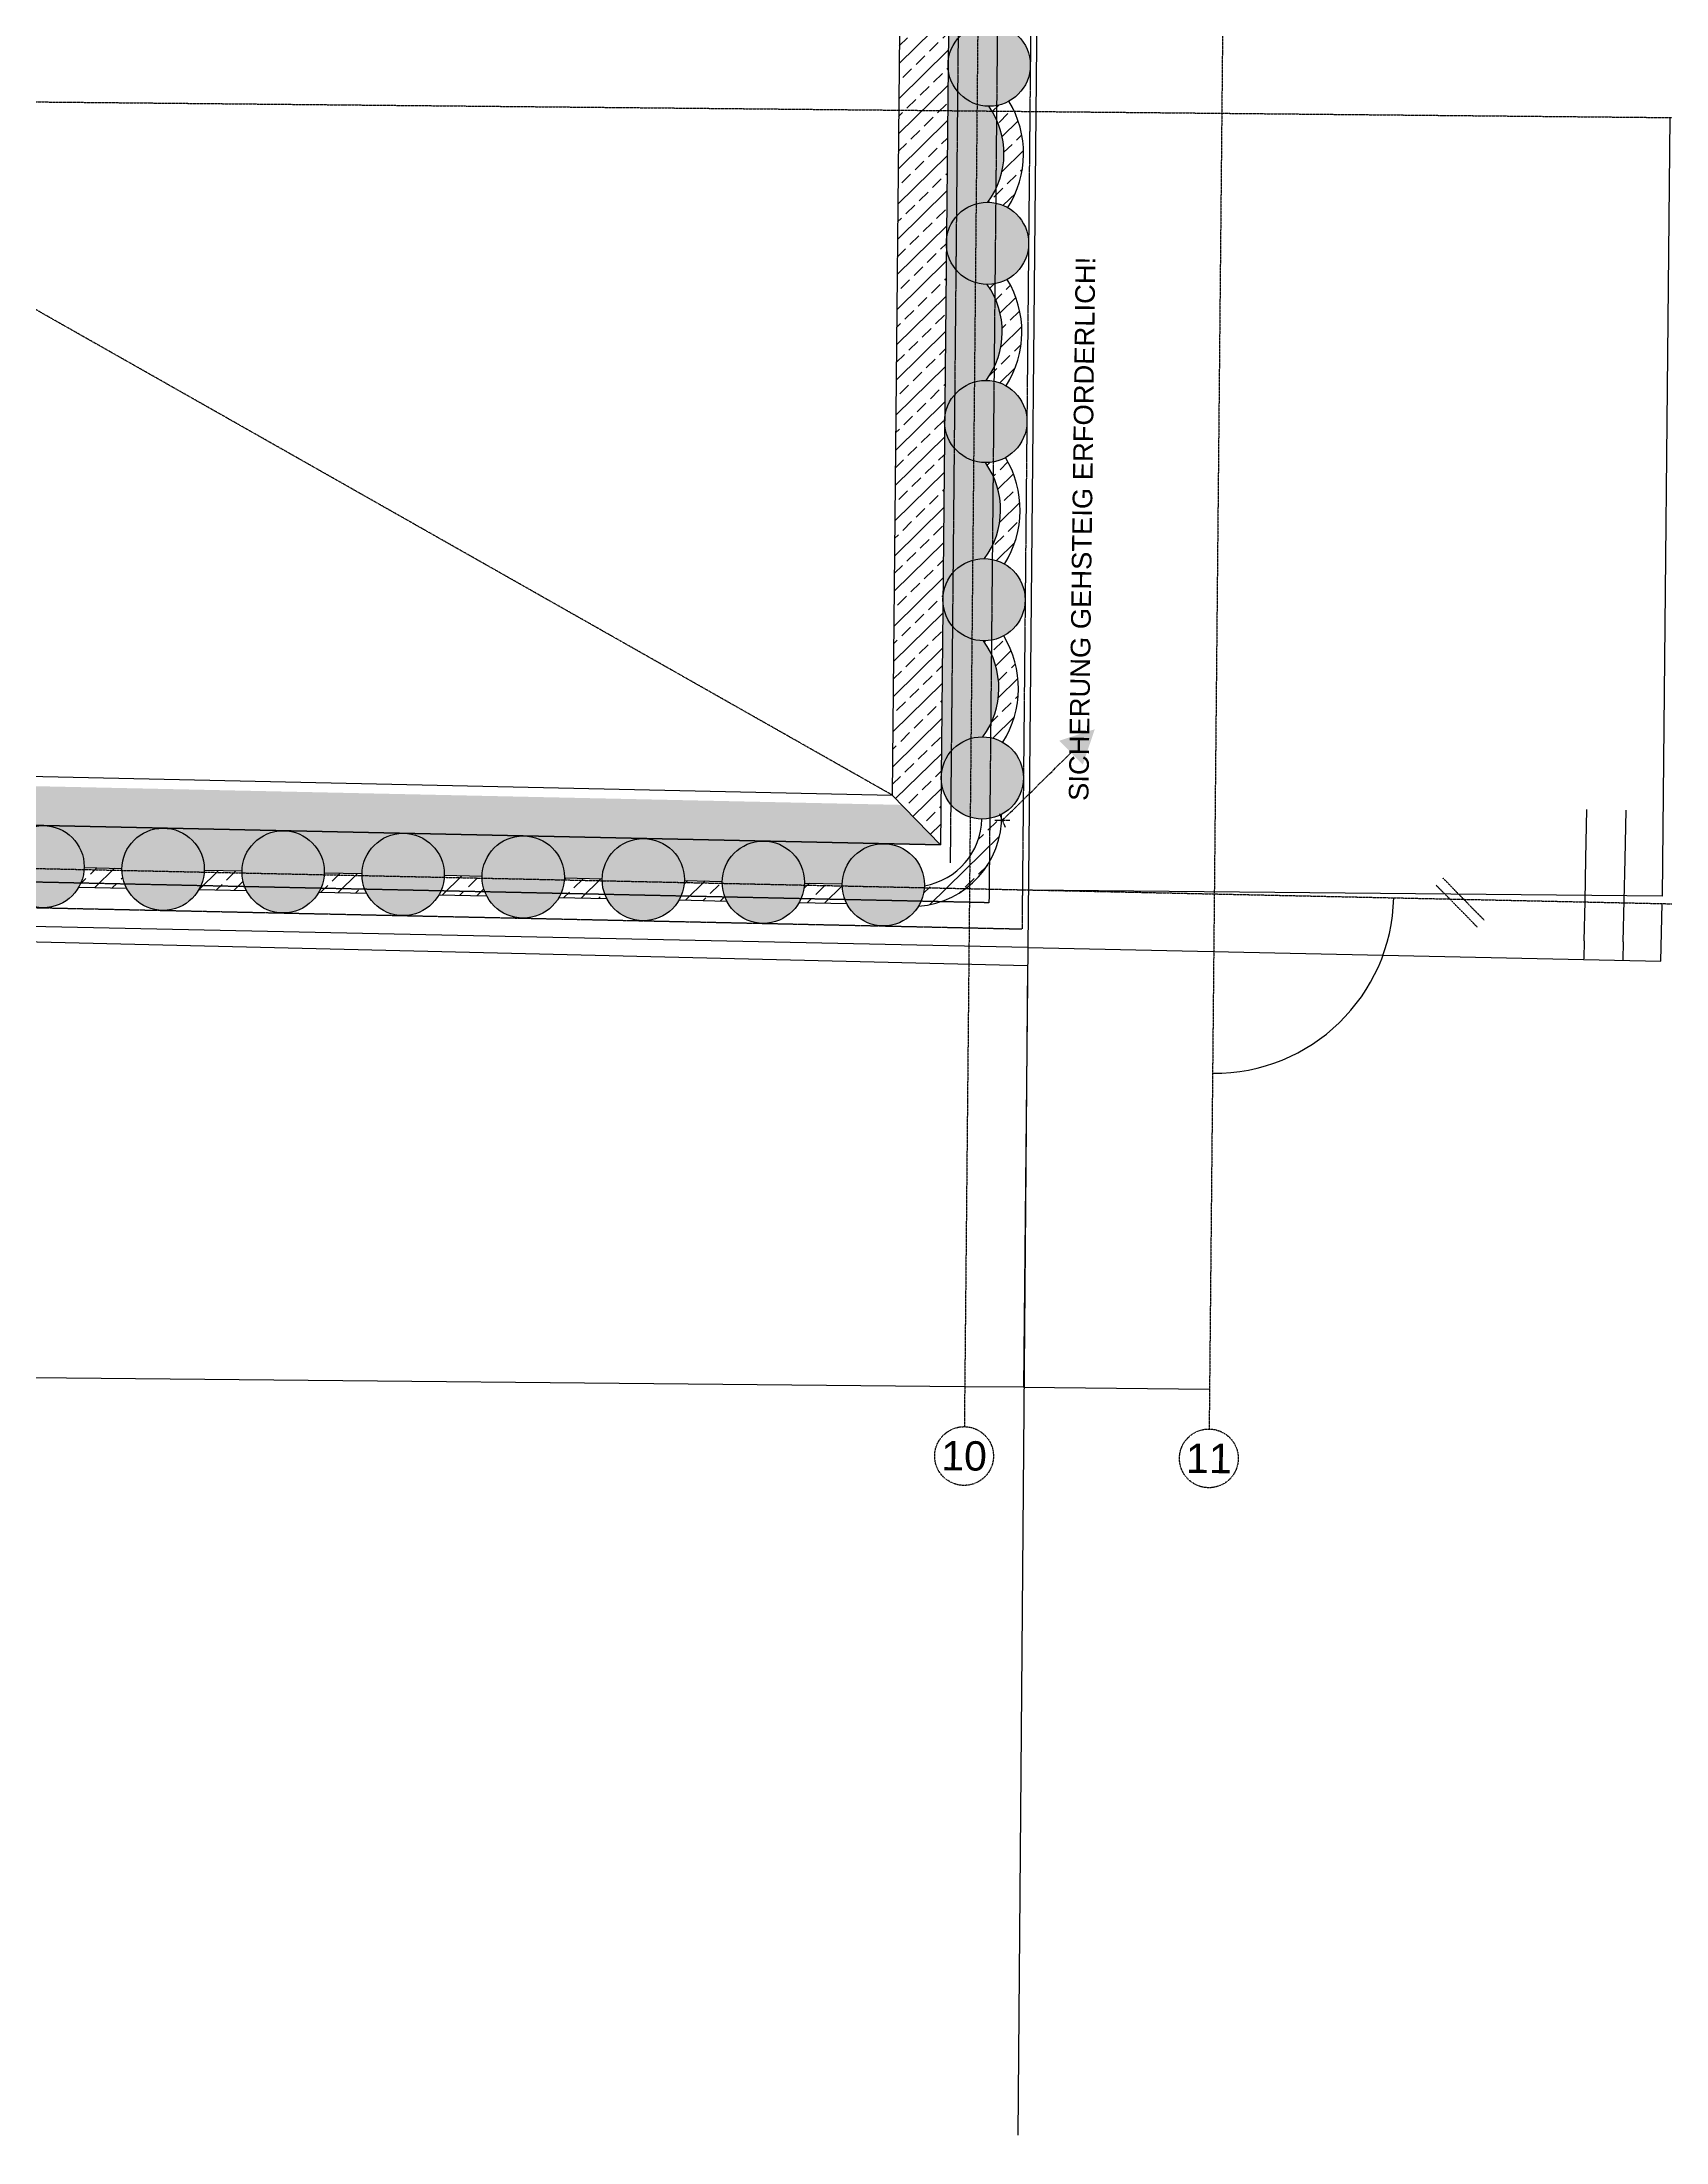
# Model space of a CAD drawing. Header units: millimetres. Extents: x 129024 to 200890, y -97881 to 32593.
# Drawn here: x 183496 to 191788, y -62388 to -51665 of the extents above; entities that cross this region are included whole.
import ezdxf
from ezdxf.enums import TextEntityAlignment as Align

# ---------------------------------------------------------------- set-up
doc = ezdxf.new("R2010")
doc.units = ezdxf.units.MM
for name, pattern in [('ACAD_ISO08W100', [36, 24, -3, 6, -3]), ('HIDDEN2', [0.1875, 0.125, -0.0625]), ('STRICHPUNKT', [1, 0.5, -0.25, 0, -0.25])]:
    doc.linetypes.add(name, pattern=pattern)
for name, color, linetype in [('02-AXO-G00-Lk2-M0', 8, 'STRICHPUNKT'), ('02-DIM-G00-Lk2-ACHSEN', 251, 'Continuous'), ('02-FIL-G00-Lk2-STB', 8, 'Continuous'), ('02-HID-G00-Lk2-M0', 8, 'HIDDEN2'), ('02-TWA-G00-Lk2-M0', 4, 'Continuous'), ('02-TWB-G00-Lk2-M0', 5, 'Continuous'), ('03-TXT-G00-Lk2-M0', 8, 'Continuous'), ('09-TXT-G00-Lk2-M0', 8, 'Continuous'), ('09-VER-G00-Lk2-GRUNDSTÜCKSGRENZE', 161, 'Continuous')]:
    doc.layers.add(name, color=color, linetype=linetype)
doc.layers.add('E_ERDUNG', color=150, linetype='ACAD_ISO08W100', true_color=0x0f87ff)
doc.styles.add('ARIAL', font='arial.ttf', dxfattribs={"width": 0.85})
doc.styles.add('ET_LEGENDE - Wohnung$0$ROMANS', font='romans.shx', dxfattribs={"width": 0.6})
doc.styles.get("Standard").update_dxf_attribs({"font": 'arial.ttf'})
doc.dimstyles.new('pp chromy&schneider', dxfattribs={"dimscale": 0.005, "dimtxt": 25, "dimasz": 10, "dimexe": 0, "dimexo": 0, "dimgap": 5, "dimtad": 1, "dimdec": 1, "dimlfac": 100, "dimrnd": 0.1, "dimzin": 9, "dimdsep": 46, "dimtxsty": 'ARIAL', "dimblk": 'c&s kote', "dimcen": 0, "dimse1": 1, "dimse2": 1, "dimclrd": 8, "dimclrt": 8, "dimadec": 0, "dimazin": 0, "dimtfac": 0.75, "dimtdec": 1, "dimtix": 1, "dimtmove": 2, "dimatfit": 0, "dimldrblk": 'NONE', "dimfxl": 1, "dimtolj": 1, "dimlwd": -1, "dimarcsym": 0})
pattern_1 = [(44.157637, (103524.05, -263060.04), (-88.472625, 91.113087), []), (44.157637, (103613.84, -263061.36), (-88.472625, 91.113087), [63.5, -31.75])]
pattern_2 = [(44.45009, (103083.84, -85315.77), (-88.93653, 90.66032), []), (44.45009, (103173.64, -85316.63), (-88.93653, 90.66032), [63.5, -31.75])]

# ---------------------------------------------------------------- blocks, each defined once
blk = doc.blocks.new('*U224')
for p, q in [((0, 0), (445, 445)), ((48, 0), (-48, 0)), ((-18, 44), (18, -44))]:
    blk.add_line(p, q)
blk.add_solid([(368, 523), (600, 600), (523, 368)])
at = {"style": 'ET_LEGENDE - Wohnung$0$ROMANS', "width": 0.6, "flags": 1}
for tag, p in [('RAUMBUCHNUMMER', (0, -300)), ('ANLAGE', (0, -450))]:
    blk.add_attdef(tag, text='', height=100, dxfattribs=at).set_placement(p, align=Align.MIDDLE)
for tag, p in [('TEILANLAGE_NR', (0, -600)), ('KOMPONENTE', (0, -750)), ('KOMPONENTE_NR', (0, -900)), ('BEZEICHNUNG', (0, -1050)), ('TYP', (0, -1200)), ('HERSTELLER', (0, -1350)), ('MODEL', (0, -1500)), ('LEISTUNG_MAX', (0, -1650)), ('SPEZIFISCH_1', (0, -1800)), ('SPEZIFISCH_2', (0, -1950)), ('SPEZIFISCH_3', (0, -2100)), ('SPEZIFISCH_4', (0, -2250)), ('SPEZIFISCH_5', (0, -2400)), ('GEWERKE_CODE', (0, -2550)), ('LV_POS', (0, -2700)), ('ZAEHLER', (0, -2850)), ('PLATZHALTER_1', (0, -3000)), ('PLATZHALTER_2', (0, -3150)), ('PLATZHALTER_3', (0, -3300)), ('JOBLISTE_VDMA', (0, -3450)), ('ET_SPEZIFISCH_1', (0, -3600)), ('ET_SPEZIFISCH_2', (0, -3750)), ('ET_SPEZIFISCH_3', (0, -3900)), ('ET_SPEZIFISCH_4', (0, -4050)), ('ET_SPEZIFISCH_5', (0, -4200)), ('ET_SPEZIFISCH_6', (0, -4350)), ('ET_SPEZIFISCH_7', (0, -4500))]:
    blk.add_attdef(tag, text='', height=100, dxfattribs=at).set_placement(p, align=Align.MIDDLE_CENTER)
blk = doc.blocks.new('c&s kote')
at = {"color": 8}
for p, q in [((0, -2), (0, 2)), ((0, 2), (0, -2)), ((-2, 0), (2, 0)), ((2, 0), (-2, 0))]:
    blk.add_line(p, q, dxfattribs=at)
blk.add_circle((0, 0), 0.5, dxfattribs=at)
blk = doc.blocks.new('*D553')
at = {"layer": '02-DIM-G00-Lk2-ACHSEN', "color": 8, "transparency": 16777216}
blk.add_line((191762, -56358), (191769, -56064), dxfattribs=at)
at = {"layer": '02-DIM-G00-Lk2-ACHSEN', "color": 0, "lineweight": -2, "transparency": 16777216}
blk.add_line((188529, -56288), (191762, -56358), dxfattribs=at)
at = {"layer": 'Defpoints', "color": 0, "transparency": 16777216}
for p in [(188535, -55995), (191769, -56064), (188529, -56288)]:
    blk.add_point(p, dxfattribs=at)
at = {"layer": '02-DIM-G00-Lk2-ACHSEN', "color": 8, "transparency": 16777216, "xscale": 0.05, "yscale": 0.05, "zscale": 0.05}
for p, rotation in [((191769, -56064), 88.76257108947291), ((191762, -56358), 268.7625710894729)]:
    blk.add_blockref('c&s kote', p, dxfattribs=dict(at, rotation=rotation))
at = {"layer": '02-DIM-G00-Lk2-ACHSEN', "color": 8, "transparency": 16777216, "insert": (191765, -56211), "char_height": 0.125, "attachment_point": 5, "rotation": 88.7626, "style": 'ARIAL'}
blk.add_mtext('\\A1;29332.2', dxfattribs=at)
blk = doc.blocks.new('_None')
blk = doc.blocks.new('*D554')
at = {"layer": '02-DIM-G00-Lk2-ACHSEN', "color": 8, "transparency": 16777216}
blk.add_line((191807, -52051), (191769, -56026), dxfattribs=at)
at = {"layer": 'Defpoints', "color": 0, "transparency": 16777216}
for p in [(191920, -52052), (188532, -55994), (191769, -56026)]:
    blk.add_point(p, dxfattribs=at)
at = {"layer": '02-DIM-G00-Lk2-ACHSEN', "color": 8, "transparency": 16777216, "xscale": 0.05, "yscale": 0.05, "zscale": 0.05}
for p, rotation in [((191807, -52051), 89.45008745103335), ((191769, -56026), 269.4500874510334)]:
    blk.add_blockref('c&s kote', p, dxfattribs=dict(at, rotation=rotation))
at = {"layer": '02-DIM-G00-Lk2-ACHSEN', "color": 8, "transparency": 16777216, "insert": (191788, -54038), "char_height": 0.125, "attachment_point": 5, "rotation": 89.4501, "style": 'ARIAL'}
blk.add_mtext('\\A1;BEI GG 397498.1', dxfattribs=at)
blk = doc.blocks.new('*D555')
at = {"layer": '02-DIM-G00-Lk2-ACHSEN', "color": 8, "transparency": 16777216}
blk.add_arc((189767, -26285), 378, 359.4577, 89.4425, dxfattribs=at)
at = {"layer": 'Defpoints', "color": 0, "transparency": 16777216}
for p in [(189791, -23821), (158479, -25985), (190096, -26099), (192167, -26308), (189455, -58747)]:
    blk.add_point(p, dxfattribs=at)
at = {"layer": '02-DIM-G00-Lk2-ACHSEN', "color": 8, "transparency": 16777216, "xscale": 0.05, "yscale": 0.05, "zscale": 0.05}
for p, rotation in [((189771, -25907), 179.44630059339), ((190145, -26289), 269.4538743099132)]:
    blk.add_blockref('c&s kote', p, dxfattribs=dict(at, rotation=rotation))
at = {"layer": '02-DIM-G00-Lk2-ACHSEN', "color": 8, "transparency": 16777216, "insert": (190037, -26020), "char_height": 0.125, "attachment_point": 5, "rotation": 314.4501, "style": 'ARIAL'}
blk.add_mtext('\\A1;90.00°', dxfattribs=at)
blk = doc.blocks.new('*D524')
at = {"layer": '02-DIM-G00-Lk2-ACHSEN', "color": 0, "lineweight": -2, "transparency": 16777216}
blk.add_line((188529, -56288), (188507, -58534), dxfattribs=at)
at = {"layer": '02-DIM-G00-Lk2-ACHSEN', "color": 8, "transparency": 16777216}
blk.add_line((188507, -58534), (188208, -58532), dxfattribs=at)
at = {"layer": 'Defpoints', "color": 0, "transparency": 16777216}
for p in [(188229, -56285), (188529, -56288), (188207, -58532)]:
    blk.add_point(p, dxfattribs=at)
at = {"layer": '02-DIM-G00-Lk2-ACHSEN', "color": 8, "transparency": 16777216, "xscale": 0.05, "yscale": 0.05, "zscale": 0.05}
for p, rotation in [((188207, -58532), 179.4500874510324), ((188507, -58534), 359.4500874510325)]:
    blk.add_blockref('c&s kote', p, dxfattribs=dict(at, rotation=rotation))
at = {"layer": '02-DIM-G00-Lk2-ACHSEN', "color": 8, "transparency": 16777216, "insert": (188357, -58533), "char_height": 0.125, "attachment_point": 5, "rotation": 359.4501, "style": 'ARIAL'}
blk.add_mtext('\\A1;29999.8', dxfattribs=at)
blk = doc.blocks.new('*D525')
at = {"layer": '02-DIM-G00-Lk2-ACHSEN', "color": 8, "transparency": 16777216}
blk.add_line((188207, -58532), (182208, -58474), dxfattribs=at)
at = {"layer": 'Defpoints', "color": 0, "transparency": 16777216}
for p in [(188229, -56285), (182208, -58474), (182206, -58678)]:
    blk.add_point(p, dxfattribs=at)
at = {"layer": '02-DIM-G00-Lk2-ACHSEN', "color": 8, "transparency": 16777216, "xscale": 0.05, "yscale": 0.05, "zscale": 0.05}
for p, rotation in [((182208, -58474), 179.4500874510324), ((188207, -58532), 359.4500874510325)]:
    blk.add_blockref('c&s kote', p, dxfattribs=dict(at, rotation=rotation))
at = {"layer": '02-DIM-G00-Lk2-ACHSEN', "color": 8, "transparency": 16777216, "insert": (185208, -58503), "char_height": 0.125, "attachment_point": 5, "rotation": 359.4501, "style": 'ARIAL'}
blk.add_mtext('\\A1;599999.8', dxfattribs=at)
blk = doc.blocks.new('*D535')
at = {"layer": '02-DIM-G00-Lk2-ACHSEN', "color": 8, "transparency": 16777216}
blk.add_line((188507, -58534), (189457, -58544), dxfattribs=at)
at = {"layer": 'Defpoints', "color": 0, "transparency": 16777216}
for p in [(188529, -56288), (189457, -58544), (189455, -58747)]:
    blk.add_point(p, dxfattribs=at)
at = {"layer": '02-DIM-G00-Lk2-ACHSEN', "color": 8, "transparency": 16777216, "xscale": 0.05, "yscale": 0.05, "zscale": 0.05}
for p, rotation in [((188507, -58534), 179.4500874510324), ((189457, -58544), 359.4500874510325)]:
    blk.add_blockref('c&s kote', p, dxfattribs=dict(at, rotation=rotation))
at = {"layer": '02-DIM-G00-Lk2-ACHSEN', "color": 8, "transparency": 16777216, "insert": (188982, -58539), "char_height": 0.125, "attachment_point": 5, "rotation": 359.4501, "style": 'ARIAL'}
blk.add_mtext('\\A1;95000.4', dxfattribs=at)
blk = doc.blocks.new('*D537')
at = {"layer": '02-DIM-G00-Lk2-ACHSEN', "color": 8, "transparency": 16777216}
blk.add_arc((161316, -55407), 947, 178.7656, 269.4471, dxfattribs=at)
at = {"layer": 'Defpoints', "color": 0, "transparency": 16777216}
for p in [(161622, -23551), (158274, -55341), (160488, -55865), (191881, -56067), (161287, -58477)]:
    blk.add_point(p, dxfattribs=at)
at = {"layer": '02-DIM-G00-Lk2-ACHSEN', "color": 8, "transparency": 16777216, "xscale": 0.05, "yscale": 0.05, "zscale": 0.05}
for p, rotation in [((160370, -55386), 88.76408441988075), ((161307, -56353), 359.4485741282728)]:
    blk.add_blockref('c&s kote', p, dxfattribs=dict(at, rotation=rotation))
at = {"layer": '02-DIM-G00-Lk2-ACHSEN', "color": 8, "transparency": 16777216, "insert": (160637, -56065), "char_height": 0.125, "attachment_point": 5, "rotation": 314.1063, "style": 'ARIAL'}
blk.add_mtext('\\A1;90.69°', dxfattribs=at)
blk = doc.blocks.new('*D538')
at = {"layer": '02-DIM-G00-Lk2-ACHSEN', "color": 8, "transparency": 16777216}
blk.add_arc((189482, -56015), 916, 269.4532, 358.7594, dxfattribs=at)
at = {"layer": 'Defpoints', "color": 0, "transparency": 16777216}
for p in [(189791, -23821), (158274, -55341), (191881, -56067), (189929, -56815), (189455, -58747)]:
    blk.add_point(p, dxfattribs=at)
at = {"layer": '02-DIM-G00-Lk2-ACHSEN', "color": 8, "transparency": 16777216, "xscale": 0.05, "yscale": 0.05, "zscale": 0.05}
for p, rotation in [((190398, -56035), 88.7610078103221), ((189473, -56931), 179.4516507379268)]:
    blk.add_blockref('c&s kote', p, dxfattribs=dict(at, rotation=rotation))
at = {"layer": '02-DIM-G00-Lk2-ACHSEN', "color": 8, "transparency": 16777216, "insert": (190119, -56673), "char_height": 0.125, "attachment_point": 5, "rotation": 44.1063, "style": 'ARIAL'}
blk.add_mtext('\\A1;89.31°', dxfattribs=at)
blk = doc.blocks.new('*D469')
at = {"layer": '02-DIM-G00-Lk2-ACHSEN', "color": 8, "transparency": 16777216}
for p, q in [((191570, -56259), (191568, -56352)), ((191570, -56259), (191570, -56258)), ((191568, -56352), (191568, -56352))]:
    blk.add_line(p, q, dxfattribs=at)
at = {"layer": 'Defpoints', "color": 0, "transparency": 16777216}
for p in [(188477, -56287), (188479, -56194), (191568, -56352)]:
    blk.add_point(p, dxfattribs=at)
at = {"layer": '02-DIM-G00-Lk2-ACHSEN', "color": 8, "transparency": 16777216, "xscale": 0.05, "yscale": 0.05, "zscale": 0.05}
for p, rotation in [((191570, -56259), 268.7967519401441), ((191568, -56352), 88.7967519401441)]:
    blk.add_blockref('c&s kote', p, dxfattribs=dict(at, rotation=rotation))
at = {"layer": '02-DIM-G00-Lk2-ACHSEN', "color": 8, "transparency": 16777216, "insert": (191460, -56545), "char_height": 0.125, "attachment_point": 5, "rotation": 88.7968, "style": 'ARIAL'}
blk.add_mtext('\\A1;(9310.2)', dxfattribs=at)
blk = doc.blocks.new('*D470')
at = {"layer": '02-DIM-G00-Lk2-ACHSEN', "color": 8, "transparency": 16777216}
blk.add_line((191570, -56259), (191579, -55838), dxfattribs=at)
at = {"layer": 'Defpoints', "color": 0, "transparency": 16777216}
for p in [(188084, -55765), (191579, -55838), (188479, -56194)]:
    blk.add_point(p, dxfattribs=at)
at = {"layer": '02-DIM-G00-Lk2-ACHSEN', "color": 8, "transparency": 16777216, "xscale": 0.05, "yscale": 0.05, "zscale": 0.05}
for p, rotation in [((191579, -55838), 88.79675194157709), ((191570, -56259), 268.7967519415771)]:
    blk.add_blockref('c&s kote', p, dxfattribs=dict(at, rotation=rotation))
at = {"layer": '02-DIM-G00-Lk2-ACHSEN', "color": 8, "transparency": 16777216, "insert": (191575, -56048), "char_height": 0.125, "attachment_point": 5, "rotation": 88.7968, "style": 'ARIAL'}
blk.add_mtext('\\A1;42049.3', dxfattribs=at)
blk = doc.blocks.new('*D471')
at = {"layer": '02-DIM-G00-Lk2-ACHSEN', "color": 8, "transparency": 16777216}
blk.add_line((191579, -55838), (191584, -55588), dxfattribs=at)
at = {"layer": 'Defpoints', "color": 0, "transparency": 16777216}
for p in [(187836, -55509), (191584, -55588), (188084, -55765)]:
    blk.add_point(p, dxfattribs=at)
at = {"layer": '02-DIM-G00-Lk2-ACHSEN', "color": 8, "transparency": 16777216, "xscale": 0.05, "yscale": 0.05, "zscale": 0.05}
for p, rotation in [((191584, -55588), 88.79675194157709), ((191579, -55838), 268.7967519415771)]:
    blk.add_blockref('c&s kote', p, dxfattribs=dict(at, rotation=rotation))
at = {"layer": '02-DIM-G00-Lk2-ACHSEN', "color": 8, "transparency": 16777216, "insert": (191582, -55713), "char_height": 0.125, "attachment_point": 5, "rotation": 88.7968, "style": 'ARIAL'}
blk.add_mtext('\\A1;25015.1', dxfattribs=at)
blk = doc.blocks.new('*D472')
at = {"layer": '02-DIM-G00-Lk2-ACHSEN', "color": 8, "transparency": 16777216}
for p, q in [((191370, -56254), (191368, -56347)), ((191370, -56254), (191370, -56254)), ((191368, -56348), (191368, -56348))]:
    blk.add_line(p, q, dxfattribs=at)
at = {"layer": 'Defpoints', "color": 0, "transparency": 16777216}
for p in [(188498, -56287), (188500, -56194), (191368, -56347)]:
    blk.add_point(p, dxfattribs=at)
at = {"layer": '02-DIM-G00-Lk2-ACHSEN', "color": 8, "transparency": 16777216, "xscale": 0.05, "yscale": 0.05, "zscale": 0.05}
for p, rotation in [((191370, -56254), 268.7967519550212), ((191368, -56347), 88.79675195502121)]:
    blk.add_blockref('c&s kote', p, dxfattribs=dict(at, rotation=rotation))
at = {"layer": '02-DIM-G00-Lk2-ACHSEN', "color": 8, "transparency": 16777216, "insert": (191260, -56561), "char_height": 0.125, "attachment_point": 5, "rotation": 88.7968, "style": 'ARIAL'}
blk.add_mtext('\\A1;(9334.1)', dxfattribs=at)
blk = doc.blocks.new('*D473')
at = {"layer": '02-DIM-G00-Lk2-ACHSEN', "color": 8, "transparency": 16777216}
blk.add_line((191370, -56254), (191375, -56054), dxfattribs=at)
at = {"layer": 'Defpoints', "color": 0, "transparency": 16777216}
for p in [(188332, -55990), (191375, -56054), (188500, -56194)]:
    blk.add_point(p, dxfattribs=at)
at = {"layer": '02-DIM-G00-Lk2-ACHSEN', "color": 8, "transparency": 16777216, "xscale": 0.05, "yscale": 0.05, "zscale": 0.05}
for p, rotation in [((191375, -56054), 88.79675199161058), ((191370, -56254), 268.7967519916106)]:
    blk.add_blockref('c&s kote', p, dxfattribs=dict(at, rotation=rotation))
at = {"layer": '02-DIM-G00-Lk2-ACHSEN', "color": 8, "transparency": 16777216, "insert": (191372, -56154), "char_height": 0.125, "attachment_point": 5, "rotation": 88.7968, "style": 'ARIAL'}
blk.add_mtext('\\A1;20010.3', dxfattribs=at)
blk = doc.blocks.new('*D474')
at = {"layer": '02-DIM-G00-Lk2-ACHSEN', "color": 8, "transparency": 16777216}
blk.add_line((191375, -56054), (191379, -55834), dxfattribs=at)
at = {"layer": 'Defpoints', "color": 0, "transparency": 16777216}
for p in [(188084, -55765), (191379, -55834), (188332, -55990)]:
    blk.add_point(p, dxfattribs=at)
at = {"layer": '02-DIM-G00-Lk2-ACHSEN', "color": 8, "transparency": 16777216, "xscale": 0.05, "yscale": 0.05, "zscale": 0.05}
for p, rotation in [((191379, -55834), 88.79675199161058), ((191375, -56054), 268.7967519916106)]:
    blk.add_blockref('c&s kote', p, dxfattribs=dict(at, rotation=rotation))
at = {"layer": '02-DIM-G00-Lk2-ACHSEN', "color": 8, "transparency": 16777216, "insert": (191377, -55944), "char_height": 0.125, "attachment_point": 5, "rotation": 88.7968, "style": 'ARIAL'}
blk.add_mtext('\\A1;22015.1', dxfattribs=at)
blk = doc.blocks.new('*D475')
at = {"layer": '02-DIM-G00-Lk2-ACHSEN', "color": 8, "transparency": 16777216}
blk.add_line((191379, -55834), (191384, -55584), dxfattribs=at)
at = {"layer": 'Defpoints', "color": 0, "transparency": 16777216}
for p in [(187836, -55509), (191384, -55584), (188084, -55765)]:
    blk.add_point(p, dxfattribs=at)
at = {"layer": '02-DIM-G00-Lk2-ACHSEN', "color": 8, "transparency": 16777216, "xscale": 0.05, "yscale": 0.05, "zscale": 0.05}
for p, rotation in [((191384, -55584), 88.79675199161058), ((191379, -55834), 268.7967519916106)]:
    blk.add_blockref('c&s kote', p, dxfattribs=dict(at, rotation=rotation))
at = {"layer": '02-DIM-G00-Lk2-ACHSEN', "color": 8, "transparency": 16777216, "insert": (191382, -55709), "char_height": 0.125, "attachment_point": 5, "rotation": 88.7968, "style": 'ARIAL'}
blk.add_mtext('\\A1;25015.1', dxfattribs=at)

msp = doc.modelspace()

# ---------------------------------------------------------------- hatches: boundary and pattern name
at = {"layer": '02-FIL-G00-Lk2-STB'}
h = msp.add_hatch(dxfattribs=at)
h.set_pattern_fill('ANSI33', color=256, scale=20, angle=106.49662873, style=0)
h.set_pattern_definition(pattern_1)
edge = h.paths.add_edge_path()
edge.add_arc((188502.3977, -34053.2263), 210, 0, 360)
edge = h.paths.add_edge_path()
edge.add_arc((188511.0356, -33153.2678), 210, 0, 360)
edge = h.paths.add_edge_path()
edge.add_arc((188519.6734, -32253.3092), 210, 0, 360)
edge = h.paths.add_edge_path()
edge.add_arc((188528.3113, -31353.3507), 210, 0, 360)
edge = h.paths.add_edge_path()
edge.add_arc((188536.9492, -30453.3921), 210, 0, 360)
edge = h.paths.add_edge_path()
edge.add_arc((188545.5871, -29553.4336), 210, 0, 360)
edge = h.paths.add_edge_path()
edge.add_arc((188554.2249, -28653.475), 210, 0, 360)
edge = h.paths.add_edge_path()
edge.add_arc((188571.5007, -26853.5579), 210, 0, 360)
edge = h.paths.add_edge_path()
edge.add_arc((188358.4277, -49053.1025), 210, 0, 360)
edge = h.paths.add_edge_path()
edge.add_arc((188371.3845, -47703.1647), 210, 0, 360)
edge = h.paths.add_edge_path()
edge.add_arc((188384.3413, -46353.2269), 210, 0, 360)
edge = h.paths.add_edge_path()
edge.add_arc((188397.2981, -45003.2891), 210, 0, 360)
edge = h.paths.add_edge_path()
edge.add_arc((188410.2549, -43653.3512), 210, 0, 360)
edge = h.paths.add_edge_path(flags=0)
edge.add_arc((188410.2549, -43653.3512), 210, 0, 360)
edge = h.paths.add_edge_path()
edge.add_arc((188417.9335, -42853.3408), 210, 0, 360)
edge = h.paths.add_edge_path()
edge.add_arc((188425.6121, -42053.3304), 210, 0, 360)
edge = h.paths.add_edge_path()
edge.add_arc((188433.2906, -41253.32), 210, 0, 360)
edge = h.paths.add_edge_path()
edge.add_arc((188440.9692, -40453.3096), 210, 0, 360)
edge = h.paths.add_edge_path()
edge.add_arc((188448.6477, -39653.2992), 210, 0, 360)
edge = h.paths.add_edge_path()
edge.add_arc((188456.3263, -38853.2888), 210, 0, 360)
edge = h.paths.add_edge_path()
edge.add_arc((188464.0049, -38053.2784), 210, 0, 360)
edge = h.paths.add_edge_path()
edge.add_arc((188471.6834, -37253.2679), 210, 0, 360)
edge = h.paths.add_edge_path()
edge.add_arc((188479.362, -36453.2575), 210, 0, 360)
edge = h.paths.add_edge_path()
edge.add_arc((188487.0406, -35653.2471), 210, 0, 360)
edge = h.paths.add_edge_path()
edge.add_arc((188494.7191, -34853.2367), 210, 0, 360)
edge = h.paths.add_edge_path(flags=0)
edge.add_arc((188502.3977, -34053.2263), 210, 0, 360)
edge = h.paths.add_edge_path()
edge.add_arc((188297.2907, -55422.8091), 210, 0, 360)
edge = h.paths.add_edge_path()
edge.add_arc((188306.0246, -54512.8511), 210, 0, 360)
edge = h.paths.add_edge_path()
edge.add_arc((188314.7584, -53602.893), 210, 0, 360)
edge = h.paths.add_edge_path()
edge.add_arc((188323.4923, -52692.9349), 210, 0, 360)
edge = h.paths.add_edge_path()
edge.add_arc((188332.2261, -51782.9768), 210, 0, 360)
edge = h.paths.add_edge_path()
edge.add_arc((188340.96, -50873.0187), 210, 0, 360)
edge = h.paths.add_edge_path()
edge.add_arc((188349.6938, -49963.0606), 210, 0, 360)
edge = h.paths.add_edge_path()
edge.add_arc((188562.8628, -27753.5165), 210, 0, 360)
h = msp.add_hatch(dxfattribs=at)
h.set_pattern_fill('ANSI33', color=256, scale=20, angle=106.49662873, style=0)
h.set_pattern_definition(pattern_2)
h.paths.add_polyline_path([(188408.2394, -43863.3416, -0.4142135622), (188200.2646, -43651.3357, -0.4142135625), (188412.2704, -43443.3609, 0.4210002714), (188415.918, -43063.3312, -0.3331860713), (188215.8086, -42910.3104), (188207.3769, -42910.2295), (188174.3503, -46351.2114), (188174.351, -46351.2114, -0.4142135624), (188386.3568, -46143.2366, 0.1720430108), (188395.2826, -45213.2794, -0.4142135624), (188187.3078, -45001.2736, -0.4142135624), (188399.3136, -44793.2987, 0.1720430109)])
h.paths.add_polyline_path([(188382.3258, -46563.2172, -0.4142135626), (188174.351, -46351.2114), (188174.3503, -46351.2114), (188143.5476, -49560.4964), (188429.9509, -49563.2454, 0.1930261434), (188356.4122, -49263.0929, -0.4142135625), (188148.4374, -49051.087, -0.4142135625), (188360.4432, -48843.1122, 0.172043011), (188369.369, -47913.155, -0.4142135622), (188161.3942, -47701.1492, -0.4142135625), (188373.4, -47493.1744, 0.1720430108)])
h.paths.add_polyline_path([(188338.9445, -51083.009, -0.4142135624), (188130.9697, -50871.0032, -0.4142135623), (188342.9755, -50663.0284, 0.3265306124), (188347.6783, -50173.0509, -0.4142135625), (188139.7035, -49961.0451, -0.4142135625), (188351.7093, -49753.0703, 0.125588743), (188429.9509, -49563.2454), (188143.5476, -49560.4964), (188087.3527, -55415.3414), (188087.4235, -55415.3421, -0.4066283128), (188299.3062, -55212.8188, 0.3265306123), (188304.0091, -54722.8414, -0.4142135626), (188096.0343, -54510.8355, -0.4142135623), (188308.0401, -54302.8607, 0.3265306122), (188312.7429, -53812.8833, -0.4142135624), (188104.7681, -53600.8775, -0.4142135624), (188316.7739, -53392.9026, 0.3265306126), (188321.4768, -52902.9252, -0.4142135622), (188113.502, -52690.9194, -0.4142135625), (188325.5078, -52482.9446, 0.3265306121), (188330.2106, -51992.9671, -0.4142135624), (188122.2358, -51780.9613, -0.4142135625), (188334.2416, -51572.9865, 0.3265306121)])
h = msp.add_hatch(dxfattribs=at)
h.set_pattern_fill('ANSI33', color=256, scale=20, angle=106.49662873, style=0)
h.set_pattern_definition(pattern_2)
h.paths.add_polyline_path([(188406.7731, -54697.1056, -0.1281885354), (188304.0091, -54722.8414, -0.3265306123), (188299.3062, -55212.8188, -0.1281885355), (188401.5573, -55240.5223, 0.2851740319)])
h.paths.add_polyline_path([(188415.5069, -53787.1475, -0.1281885355), (188312.7429, -53812.8833, -0.3265306122), (188308.0401, -54302.8607, -0.1281885355), (188410.2912, -54330.5642, 0.2851740318)])
h.paths.add_polyline_path([(188424.2408, -52877.1894, -0.1281885356), (188321.4768, -52902.9252, -0.3265306126), (188316.7739, -53392.9026, -0.1281885354), (188419.025, -53420.6062, 0.285174032)])
h.paths.add_polyline_path([(188432.9746, -51967.2313, -0.1281885354), (188330.2106, -51992.9671, -0.3265306121), (188325.5078, -52482.9446, -0.1281885355), (188427.7589, -52510.6481, 0.2851740317)])
h.paths.add_polyline_path([(188467.1398, -47890.0629, -0.1213576324), (188369.369, -47913.155, -0.172043011), (188360.4432, -48843.1122, -0.1213576324), (188457.7528, -48868.0768, 0.1686100892)])
h.paths.add_polyline_path([(188450.4423, -50147.3152, -0.1281885354), (188347.6783, -50173.0509, -0.3265306124), (188342.9755, -50663.0284, -0.1281885355), (188445.2266, -50690.7319, 0.285174032)])
h.paths.add_polyline_path([(188441.7085, -51057.2733, -0.1281885355), (188338.9445, -51083.009, -0.3265306121), (188334.2416, -51572.9865, -0.1281885354), (188436.4927, -51600.69, 0.2851740318)])
h = msp.add_hatch(dxfattribs=at)
h.set_pattern_fill('ANSI33', color=256, scale=20, angle=106.49662873, style=0)
h.set_pattern_definition(pattern_2)
h.paths.add_polyline_path([(188083.9988, -55764.7753), (188145.4669, -49360.5231), (187895.4785, -49358.1237), (187836.4329, -55509.9731)])
h = msp.add_hatch(dxfattribs=at)
h.set_pattern_fill('ANSI33', color=256, scale=20, angle=106.49662873, style=0)
h.set_pattern_definition(pattern_2)
h.paths.add_polyline_path([(187885.9507, -55560.4507), (176687.7606, -55318.5635), (176485.8731, -55514.2492), (188083.9988, -55764.7753)])
h = msp.add_hatch(dxfattribs=at)
h.set_pattern_fill('ANSI33', color=256, scale=20, angle=106.49662873, style=0)
h.set_pattern_definition(pattern_1)
edge = h.paths.add_edge_path()
edge.add_arc((176759.2871, -55730.2041), 210, 0, 360)
edge = h.paths.add_edge_path()
edge.add_arc((177372.215, -55743.4437), 210, 0, 360)
edge = h.paths.add_edge_path()
edge.add_arc((177985.1511, -55756.3013), 210, 0, 360)
edge = h.paths.add_edge_path()
edge.add_arc((178598.0868, -55769.1752), 210, 0, 360)
edge = h.paths.add_edge_path()
edge.add_arc((179210.9984, -55783.1625), 210, 0, 360)
edge = h.paths.add_edge_path()
edge.add_arc((179823.9262, -55796.4021), 210, 0, 360)
edge = h.paths.add_edge_path()
edge.add_arc((180436.854, -55809.6417), 210, 0, 360)
edge = h.paths.add_edge_path()
edge.add_arc((181049.7818, -55822.8812), 210, 0, 360)
edge = h.paths.add_edge_path()
edge.add_arc((181662.7096, -55836.1208), 210, 0, 360)
edge = h.paths.add_edge_path()
edge.add_arc((182275.6374, -55849.3604), 210, 0, 360)
edge = h.paths.add_edge_path()
edge.add_arc((182888.5652, -55862.6), 210, 0, 360)
edge = h.paths.add_edge_path()
edge.add_arc((183501.493, -55875.8396), 210, 0, 360)
edge = h.paths.add_edge_path()
edge.add_arc((184114.4208, -55889.0792), 210, 0, 360)
edge = h.paths.add_edge_path()
edge.add_arc((184727.3486, -55902.3188), 210, 0, 360)
edge = h.paths.add_edge_path()
edge.add_arc((185340.2765, -55915.5584), 210, 0, 360)
edge = h.paths.add_edge_path()
edge.add_arc((185953.2043, -55928.7979), 210, 0, 360)
edge = h.paths.add_edge_path()
edge.add_arc((186566.1321, -55942.0375), 210, 0, 360)
edge = h.paths.add_edge_path()
edge.add_arc((187179.0599, -55955.2771), 210, 0, 360)
edge = h.paths.add_edge_path()
edge.add_arc((187791.9877, -55968.5167), 210, 0, 360)
h = msp.add_hatch(dxfattribs=at)
h.set_pattern_fill('ANSI33', color=256, scale=20, angle=106.49662873, style=0)
h.set_pattern_definition(pattern_2)
h.paths.add_polyline_path([(177376.7501, -55533.4927), (176763.8222, -55520.2531, -0.4142135622), (176969.2381, -55734.7392), (177162.264, -55738.9087, -0.4142135622)])
h.paths.add_polyline_path([(177977.0185, -55546.4588), (177376.7501, -55533.4927, -0.4142135623), (177582.166, -55747.9788), (177775.1921, -55752.1482, -0.3971772687)])
h.paths.add_polyline_path([(178584.903, -55559.5895), (178002.3372, -55547.0057, -0.3971772687), (178195.0935, -55761.2184), (178388.1209, -55765.3879, -0.3907244994)])
h.paths.add_polyline_path([(179215.5335, -55573.2115), (178620.3084, -55560.3543, -0.3907244994), (178808.0203, -55774.4579), (179001.0474, -55778.6274, -0.4142135623)])
h.paths.add_polyline_path([(179828.4613, -55586.451), (179215.5335, -55573.2115, -0.4142135623), (179420.9494, -55787.6975), (179613.9752, -55791.867, -0.4142135623)])
h.paths.add_polyline_path([(180441.3891, -55599.6906), (179828.4613, -55586.451, -0.4142135622), (180033.8773, -55800.9371), (180226.903, -55805.1066, -0.4142135623)])
h.paths.add_polyline_path([(181054.3169, -55612.9302), (180441.3891, -55599.6906, -0.4142135623), (180646.8051, -55814.1767), (180839.8308, -55818.3462, -0.4142135623)])
h.paths.add_polyline_path([(181667.2447, -55626.1698), (181054.3169, -55612.9302, -0.4142135623), (181259.7329, -55827.4163), (181452.7586, -55831.5858, -0.4142135623)])
h.paths.add_polyline_path([(182280.1725, -55639.4094), (181667.2447, -55626.1698, -0.4142135623), (181872.6607, -55840.6559), (182065.6864, -55844.8254, -0.4142135623)])
h.paths.add_polyline_path([(182893.1003, -55652.649), (182280.1725, -55639.4094, -0.4142135623), (182485.5885, -55853.8955), (182678.6142, -55858.0649, -0.4142135623)])
h.paths.add_polyline_path([(183506.0281, -55665.8886), (182893.1003, -55652.649, -0.4142135623), (183098.5163, -55867.1351), (183291.542, -55871.3045, -0.4142135623)])
h.paths.add_polyline_path([(184118.9559, -55679.1282), (183506.0281, -55665.8886, -0.4142135623), (183711.4441, -55880.3747), (183904.4698, -55884.5441, -0.4142135623)])
h.paths.add_polyline_path([(184731.8837, -55692.3677), (184118.9559, -55679.1282, -0.4142135623), (184324.3719, -55893.6142), (184517.3976, -55897.7837, -0.4142135623)])
h.paths.add_polyline_path([(185344.8115, -55705.6073), (184731.8837, -55692.3677, -0.4142135623), (184937.2997, -55906.8538), (185130.3254, -55911.0233, -0.4142135623)])
h.paths.add_polyline_path([(185957.7393, -55718.8469), (185344.8115, -55705.6073, -0.4142135623), (185550.2275, -55920.0934), (185743.2532, -55924.2629, -0.4142135623)])
h.paths.add_polyline_path([(186570.6671, -55732.0865), (185957.7393, -55718.8469, -0.4142135623), (186163.1553, -55933.333), (186356.181, -55937.5025, -0.4142135623)])
h.paths.add_polyline_path([(187183.5949, -55745.3261), (186570.6671, -55732.0865, -0.4142135623), (186776.0831, -55946.5726), (186969.1088, -55950.7421, -0.4142135623)])
h.paths.add_polyline_path([(187796.5227, -55758.5657), (187183.5949, -55745.3261, -0.4142135623), (187389.0109, -55959.8122), (187582.0366, -55963.9817, -0.4142135623)])
h = msp.add_hatch(dxfattribs=at)
h.set_pattern_fill('ANSI33', color=256, scale=20, angle=106.49662873, style=0)
h.set_pattern_definition(pattern_2)
h.paths.add_polyline_path([(188395.1744, -55608.6015, -0.1242560698), (188295.2752, -55632.7995, -0.3561558467), (188001.9387, -55973.0518, -0.1316095464), (187971.5614, -56077.3894, 0.4033329133)])
h = msp.add_hatch(dxfattribs=at)
h.set_pattern_fill('ANSI33', color=256, scale=20, angle=106.49662873, style=0)
h.set_pattern_definition(pattern_2)
h.paths.add_polyline_path([(176969.2381, -55734.7392, -0.1247200485), (176941.7463, -55834.1687), (177185.4367, -55839.4325, -0.1247200486), (177162.264, -55738.9087)])
h.paths.add_polyline_path([(177582.166, -55747.9788, -0.1247200485), (177554.6742, -55847.4083), (177798.5719, -55852.6766, -0.1247837299), (177775.1921, -55752.1482)])
h.paths.add_polyline_path([(178195.0935, -55761.2184, -0.1247837299), (178167.3947, -55860.6434), (178411.6991, -55865.9205, -0.12484524), (178388.1209, -55765.3879)])
h.paths.add_polyline_path([(178808.0203, -55774.4579, -0.1248452399), (178780.123, -55873.8787), (179024.2201, -55879.1513, -0.1247200485), (179001.0474, -55778.6274)])
h.paths.add_polyline_path([(179420.9494, -55787.6975, -0.1247200485), (179393.4577, -55887.127), (179637.1479, -55892.3909, -0.1247200485), (179613.9752, -55791.867)])
h.paths.add_polyline_path([(180033.8773, -55800.9371, -0.1247200485), (180006.3855, -55900.3666), (180250.0757, -55905.6305, -0.1247200485), (180226.903, -55805.1066)])
h.paths.add_polyline_path([(180646.8051, -55814.1767, -0.1247200485), (180619.3133, -55913.6062), (180863.0035, -55918.8701, -0.1247200486), (180839.8308, -55818.3462)])
h.paths.add_polyline_path([(181259.7329, -55827.4163, -0.1247200485), (181232.2411, -55926.8458), (181475.9313, -55932.1096, -0.1247200485), (181452.7586, -55831.5858)])
h.paths.add_polyline_path([(181872.6607, -55840.6559, -0.1247200485), (181845.1689, -55940.0854), (182088.8591, -55945.3492, -0.1247200485), (182065.6864, -55844.8254)])
h.paths.add_polyline_path([(182485.5885, -55853.8955, -0.1247200485), (182458.0967, -55953.325), (182701.7869, -55958.5888, -0.1247200485), (182678.6142, -55858.0649)])
h.paths.add_polyline_path([(183098.5163, -55867.1351, -0.1247200485), (183071.0245, -55966.5646), (183314.7147, -55971.8284, -0.1247200485), (183291.542, -55871.3045)])
h.paths.add_polyline_path([(183711.4441, -55880.3747, -0.1247200485), (183683.9523, -55979.8041), (183927.6425, -55985.068, -0.1247200485), (183904.4698, -55884.5441)])
h.paths.add_polyline_path([(184324.3719, -55893.6142, -0.1247200485), (184296.8801, -55993.0437), (184540.5703, -55998.3076, -0.1247200485), (184517.3976, -55897.7837)])
h.paths.add_polyline_path([(184937.2997, -55906.8538, -0.1247200485), (184909.8079, -56006.2833), (185153.4981, -56011.5472, -0.1247200485), (185130.3254, -55911.0233)])
h.paths.add_polyline_path([(185550.2275, -55920.0934, -0.1247200485), (185522.7357, -56019.5229), (185766.4259, -56024.7868, -0.1247200485), (185743.2532, -55924.2629)])
h.paths.add_polyline_path([(186163.1553, -55933.333, -0.1247200485), (186135.6635, -56032.7625), (186379.3537, -56038.0263, -0.1247200486), (186356.181, -55937.5025)])
h.paths.add_polyline_path([(186776.0831, -55946.5726, -0.1247200485), (186748.5913, -56046.0021), (186992.2815, -56051.2659, -0.1247200485), (186969.1088, -55950.7421)])
h.paths.add_polyline_path([(187389.0109, -55959.8122, -0.1247200485), (187361.5191, -56059.2417), (187605.2093, -56064.5055, -0.1247200485), (187582.0366, -55963.9817)])

# ---------------------------------------------------------------- linework, layer by layer
at = {"layer": '02-AXO-G00-Lk2-M0'}
for points in [[(188540.7182, -23809.4241), (188205.4973, -58735.2572)], [(189790.6622, -23821.4212), (189455.4413, -58747.2543)], [(158308.7315, -51729.2526), (191919.8148, -52051.8544)], [(158274.0664, -55340.9152), (191881.2786, -56066.85)], [(190824.3743, -56184.2552), (190614.288, -55970.097)], [(190860.0673, -56149.2408), (190649.981, -55935.0826)]]:
    msp.add_lwpolyline(points, dxfattribs=at)
for centre in [(188204.0576, -58885.2503), (189454.0016, -58897.2474)]:
    msp.add_circle(centre, 150, dxfattribs=at)
at = {"layer": '02-DIM-G00-Lk2-ACHSEN'}
msp.add_lwpolyline([(188531.8146, -55994.4997), (191769.0381, -56025.5709)], dxfattribs=at)
at = {"layer": '02-FIL-G00-Lk2-STB'}
msp.add_lwpolyline([(187836.4329, -55509.9731), (188083.9988, -55764.7753)], dxfattribs=at)
at = {"layer": '02-HID-G00-Lk2-M0', "color": 4}
for p in [(188789.263, -26045.6107), (176061.9096, -55925.1894)]:
    msp.add_line(p, (188499.8998, -56193.857), dxfattribs=at)
at = {"layer": '02-HID-G00-Lk2-M0', "ltscale": 2}
msp.add_line((188331.1791, -56060.1822), (176233.1299, -55798.8575), dxfattribs=at)
at = {"layer": '02-HID-G00-Lk2-M0'}
for points in [[(176427.505, -35547.4047), (176518.5866, -26057.8418), (188618.0293, -26173.9732), (188331.1791, -56060.1822)], [(176625.5762, -35749.315), (176716.6578, -26259.7521), (188416.1189, -26372.0444), (188133.131, -55855.8576)]]:
    msp.add_lwpolyline(points, dxfattribs=at)
at = {"layer": '02-TWA-G00-Lk2-M0'}
for p, q in [((188365.7313, -26411.5627), (188083.9988, -55764.7753)), ((188365.7313, -26411.5627), (188083.9988, -55764.7753)), ((187895.4786, -49358.1062), (187836.4329, -55509.9731)), ((176738.2381, -55269.0457), (187836.4329, -55509.9731)), ((176485.8731, -55514.2492), (188083.9988, -55764.7753)), ((188083.9988, -55764.7753), (176485.8731, -55514.2492))]:
    msp.add_line(p, q, dxfattribs=at)
for points in [[(183711.4441, -55880.3747), (183904.4698, -55884.5441)], [(184324.3719, -55893.6142), (184517.3976, -55897.7837)], [(184937.2997, -55906.8538), (185130.3254, -55911.0233)], [(185550.2275, -55920.0934), (185743.2532, -55924.2629)], [(186163.1553, -55933.333), (186356.181, -55937.5025)], [(186776.0831, -55946.5726), (186969.1088, -55950.7421)], [(187389.0109, -55959.8122), (187582.0366, -55963.9817)], [(183683.9523, -55979.8041), (183927.6425, -55985.068)], [(184296.8801, -55993.0437), (184540.5703, -55998.3076)], [(184909.8079, -56006.2833), (185153.4981, -56011.5472)], [(185522.7357, -56019.5229), (185766.4259, -56024.7868)], [(186135.6635, -56032.7625), (186379.3537, -56038.0263)], [(186748.5913, -56046.0021), (186992.2815, -56051.2659)], [(187361.5191, -56059.2417), (187605.2093, -56064.5055)]]:
    msp.add_lwpolyline(points, dxfattribs=at)
for centre in [(188332.2261, -51782.9768), (188323.4923, -52692.9349), (188314.7584, -53602.893), (188306.0246, -54512.8511), (188297.2907, -55422.8091), (183501.493, -55875.8396), (184114.4208, -55889.0792), (184727.3486, -55902.3188), (185340.2765, -55915.5584), (185953.2043, -55928.7979), (186566.1321, -55942.0375), (187179.0599, -55955.2771), (187791.9877, -55968.5167)]:
    msp.add_circle(centre, 210, dxfattribs=at)
for centre, radius, start, end in [((187992.7184, -52234.7391), 415.1563, 323.28319671, 35.61697821), ((187992.7184, -52234.7391), 515.1563, 327.61654002, 31.28363489), ((187983.9845, -53144.6972), 415.1562, 323.28319666, 35.61697826), ((187983.9845, -53144.6972), 515.1562, 327.61653999, 31.28363492), ((187975.2507, -54054.6553), 415.1563, 323.28319669, 35.6169782), ((187975.2507, -54054.6553), 515.1563, 327.61654, 31.28363489), ((187966.5168, -54964.6134), 415.1562, 323.28319666, 35.61697821), ((187966.5168, -54964.6134), 515.1562, 327.61653999, 31.28363489), ((187940.066, -55623.1394), 455.3406, 273.96625751, 1.82962694), ((187940.066, -55623.1394), 355.3406, 280.02758081, 358.44219716)]:
    msp.add_arc(centre, radius, start, end, dxfattribs=at)
at = {"layer": '02-TWB-G00-Lk2-M0'}
msp.add_lwpolyline([(177190.0181, -62387.8991), (177274.18, -56111.3128), (188527.1963, -56381.2349), (188478.1998, -62352.7126)], dxfattribs=at)
at = {"layer": '03-TXT-G00-Lk2-M0', "linetype": 'HIDDEN2'}
msp.add_lwpolyline([(187836.4329, -55509.9731), (176795.9943, -49251.5725)], dxfattribs=at)
at = {"layer": '09-VER-G00-Lk2-GRUNDSTÜCKSGRENZE'}
msp.add_lwpolyline([(188528.9993, -56287.8298), (177367.665, -56053.4002), (160875.1827, -55691.6693), (161255.0372, -25749.9176), (134337.7329, -25542.6367), (134207.7502, -25540.7255), (134445.4422, -9374.574), (134473.5568, -7462.4191), (149467.7538, -7490.1338), (171830.0135, -7649.2242), (171537.8227, -25829.7547), (171672.0437, -25830.1354), (188820.0651, -25962.1865)], close=True, dxfattribs=at)

# ---------------------------------------------------------------- block references
at = {"layer": 'E_ERDUNG', "xscale": 0.781552838332963, "yscale": 0.781552838332963, "zscale": 0.781552838332963, "rotation": 359.605721898937}
msp.add_blockref('*U224', (188399.4545, -55639.5783), dxfattribs=at)

# ---------------------------------------------------------------- texts
at = {"layer": '02-AXO-G00-Lk2-M0', "char_height": 150, "width": 303.3, "attachment_point": 5, "rotation": 359.45008745}
for s, insert in [('{\\fArial|b0|i0|c0|p34;10}', (188204.0576, -58885.2503)), ('{\\fArial|b0|i0|c0|p34;11}', (189454.0016, -58897.2474))]:
    msp.add_mtext(s, dxfattribs=dict(at, insert=insert))
at = {"layer": '09-TXT-G00-Lk2-M0', "insert": (188738.7004, -55539.3739), "char_height": 100, "width": 6816.2, "attachment_point": 1, "rotation": 89.26378745}
msp.add_mtext('{\\fArial|b0|i0|c0|p34;\\C8;SICHERUNG GEHSTEIG ERFORDERLICH!}', dxfattribs=at)

# ---------------------------------------------------------------- dimensions: what is measured, and where the dimension line sits
at = {"layer": '02-DIM-G00-Lk2-ACHSEN'}
for base, line1, line2, picture, middle in [((160488.2937, -55865.3913), ((161621.9597, -23551.0557), (161286.7388, -58476.8888)), ((158274.0664, -55340.9152), (191881.2786, -56066.85)), '*D537', (160636.621, -56065.3378)), ((189928.9691, -56814.687), ((189790.6622, -23821.4212), (189455.4413, -58747.2543)), ((158274.0664, -55340.9152), (191881.2786, -56066.85)), '*D538', (190119.3211, -56672.8811)), ((190096.3943, -26099.0327), ((158479.1939, -25984.7041), (192166.906, -26308.0414)), ((189790.6622, -23821.4212), (189455.4413, -58747.2543)), '*D555', (190037.1007, -26020.0582))]:
    dim = msp.add_angular_dim_2l(base=base, line1=line1, line2=line2, dimstyle='pp chromy&schneider', override={"dimzin": 8, "dimadec": 2}, dxfattribs=at)
    dim.commit()
    dim.dimension.update_dxf_attribs({"geometry": picture, "text_midpoint": middle})
dim = msp.add_linear_dim(base=(191769.0381, -56025.5709), p1=(191919.8148, -52051.8544), p2=(188531.8146, -55994.4997), angle=89.45008745, text='BEI GG <>', dimstyle='pp chromy&schneider', override={"dimzin": 8}, dxfattribs=at)
dim.commit()
dim.dimension.update_dxf_attribs({"geometry": '*D554', "text_midpoint": (191788.0236, -54038.1713)})
for base, p1, p2, angle, override, picture, middle in [((191584.3547, -55588.0898), (188083.9988, -55764.7753), (187836.4387, -55509.3696), 88.79675194, {"dimzin": 8}, '*D471', (191581.6394, -55713.1358)), ((191384.3988, -55583.89), (188083.9988, -55764.7753), (187836.4387, -55509.3696), 88.79675199, {"dimzin": 8}, '*D475', (191381.6835, -55708.936)), ((191579.1018, -55838.1855), (188478.9279, -56193.6557), (188083.9988, -55764.7753), 88.79675194, {"dimzin": 8}, '*D470', (191574.5979, -56048.3836)), ((191379.1459, -55833.9857), (188331.8509, -55990.1804), (188083.9988, -55764.7753), 88.79675199, {"dimzin": 8}, '*D474', (191376.7456, -55944.0349)), ((191374.5229, -56054.0878), (188499.8998, -56193.857), (188331.8509, -55990.1804), 88.79675199, {"dimzin": 8}, '*D473', (191372.3331, -56154.1153)), ((182207.7307, -58473.9372), (188229.0155, -56284.9505), (182205.7752, -58677.6714), 359.45008745, {"dimzin": 8}, '*D525', (185207.5926, -58502.6412)), ((188207.4528, -58531.523), (188528.9993, -56287.8298), (188229.0155, -56284.9505), 359.45008745, {"dimzin": 8, "dimse1": 0}, '*D524', (188357.4455, -58532.8738)), ((189457.3967, -58543.52), (188528.9993, -56287.8298), (189455.4413, -58747.2543), 359.45008745, {"dimzin": 8}, '*D535', (188982.4175, -58538.8723))]:
    dim = msp.add_linear_dim(base=base, p1=p1, p2=p2, angle=angle, dimstyle='pp chromy&schneider', override=override, dxfattribs=at)
    dim.commit()
    dim.dimension.update_dxf_attribs({"geometry": picture, "text_midpoint": middle})
dim = msp.add_aligned_dim(p1=(188528.99926, -56287.82979), p2=(188535.33371, -55994.57574), distance=-3234.08574, dimstyle='pp chromy&schneider', override={"dimzin": 8, "dimse1": 0, "dimse2": 1}, dxfattribs=at)
dim.commit()
dim.dimension.update_dxf_attribs({"geometry": '*D553', "text_midpoint": (191765.40915, -56211.04264)})
for base, p1, p2, angle, picture, middle in [((191568.3167, -56351.6668), (188478.9279, -56193.6557), (188476.9729, -56286.737), 268.79675194, '*D469', (191460.0552, -56544.8011)), ((191368.3608, -56347.467), (188499.8998, -56193.857), (188497.9398, -56287.1774), 268.79675196, '*D472', (191259.9075, -56560.7285))]:
    dim = msp.add_linear_dim(base=base, p1=p1, p2=p2, angle=angle, text='(<>)', dimstyle='pp chromy&schneider', override={"dimzin": 8}, dxfattribs=at)
    dim.commit()
    dim.dimension.update_dxf_attribs({"geometry": picture, "text_midpoint": middle, "dimtype": 161})

doc.saveas('drawing.dxf')
